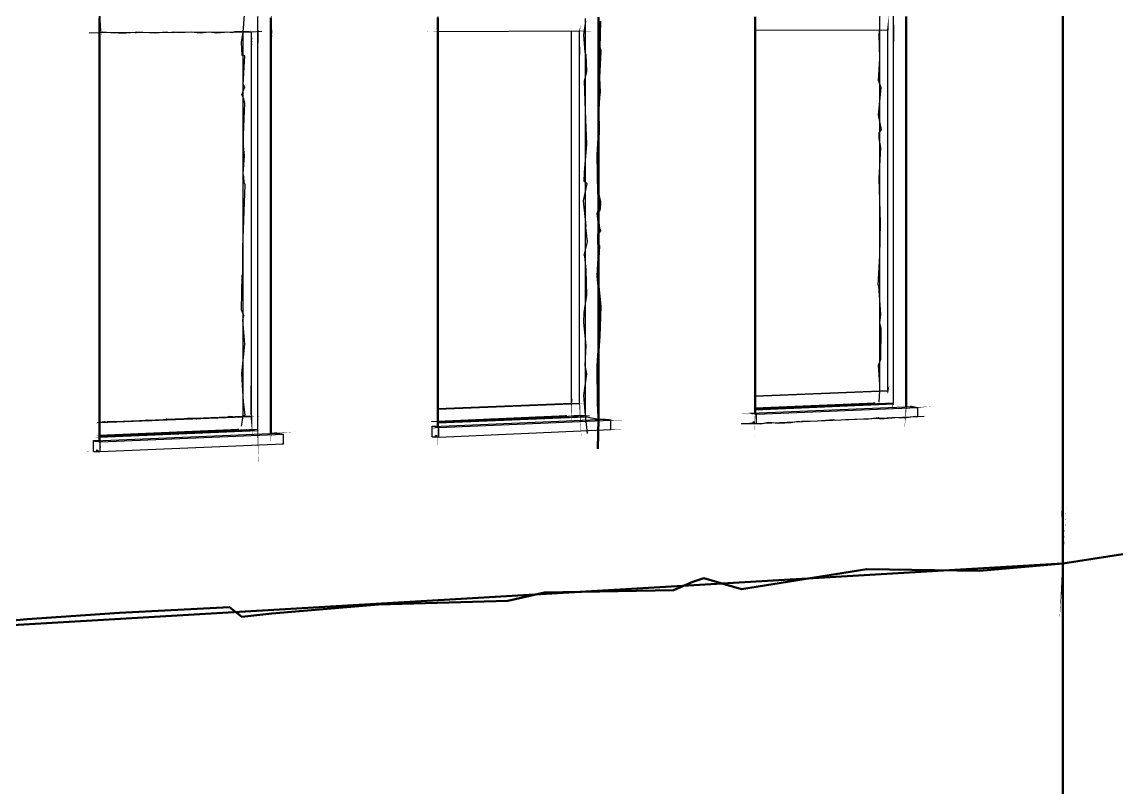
# Model space of a CAD drawing. Header units: inches. Extents: x -877 to 882, y -418 to 410.
# Drawn here: x 720.1 to 872, y -204.5 to -98.9 of the extents above; entities that cross this region are included whole.
import ezdxf

# ---------------------------------------------------------------- set-up
doc = ezdxf.new("R2010")
doc.units = ezdxf.units.IN
doc.header["$LTSCALE"] = 0.5
doc.header["$MEASUREMENT"] = 0
doc.layers.get('0').update_dxf_attribs({"lineweight": 18})
doc.layers.add('A-Glaz-Assm', color=71, linetype='Continuous', lineweight=25)
doc.layers.add('A-Wall', color=113, linetype='Continuous', lineweight=35)

# ---------------------------------------------------------------- blocks, each defined once
blk = doc.blocks.new('*U12')
at = {"color": 7, "linetype": 'Continuous', "lineweight": -3}
for p, q in [((795.92, -111.14), (795.92, -100.15)), ((795.92, -151.45), (795.92, -111.14)), ((795.92, -151.45), (795.92, -151.45)), ((839.62, -151.56), (839.65, -151.56)), ((839.65, -151.56), (840.35, -151.57)), ((797.9, -153.34), (797.96, -153.35)), ((842.06, -151.9), (842.09, -151.9)), ((842.61, -151.88), (842.78, -151.87)), ((776.69, -154.64), (777.48, -154.6)), ((776.69, -155.93), (776.69, -154.64)), ((797.96, -153.35), (799.64, -153.68)), ((799.64, -153.68), (800.4, -153.64)), ((754.46, -155.57), (754.96, -155.54)), ((754.96, -155.54), (755.27, -155.53)), ((776.69, -155.97), (776.69, -155.93)), ((776.69, -156), (776.69, -155.97)), ((776.69, -156.1), (776.69, -156)), ((776.69, -156), (776.69, -156)), ((729.98, -156.59), (730.82, -156.55)), ((729.98, -157.92), (729.98, -156.59)), ((729.98, -157.97), (729.98, -157.92)), ((729.98, -157.99), (729.98, -157.97)), ((729.98, -158), (729.98, -157.99)), ((729.98, -158.1), (729.98, -158))]:
    blk.add_line(p, q, dxfattribs=at)
at = {"layer": 'A-Glaz-Assm', "color": 143, "linetype": 'Continuous', "lineweight": 25}
for p, q in [((752.63, -155.02), (752.63, -98.54)), ((797.84, -153.15), (797.84, -98.45)), ((840.29, -151.39), (840.29, -98.36)), ((777.48, -100.22), (797.02, -100.15)), ((797.02, -151.48), (797.02, -100.15)), ((821.24, -100.07), (839.52, -100.01)), ((839.52, -149.77), (839.52, -100.01)), ((730.82, -100.37), (751.76, -100.3)), ((751.76, -153.3), (751.76, -100.3)), ((821.24, -150.51), (839.52, -149.77)), ((838.44, -149.75), (839.52, -149.77)), ((777.48, -152.26), (797.02, -151.48)), ((795.92, -151.45), (797.02, -151.48)), ((821.24, -152.18), (840.29, -151.39)), ((730.82, -154.14), (751.76, -153.3)), ((750.64, -153.27), (751.76, -153.3)), ((777.48, -153.99), (797.84, -153.15)), ((730.82, -155.92), (752.63, -155.02))]:
    blk.add_line(p, q, dxfattribs=at)
at = {"layer": 'A-Glaz-Assm', "color": 141, "linetype": 'Continuous', "lineweight": 25}
for p, q in [((838.44, -149.75), (838.44, -100.01)), ((750.64, -153.27), (750.64, -100.31)), ((821.24, -150.44), (838.44, -149.75)), ((777.48, -152.19), (795.92, -151.45)), ((730.82, -154.06), (750.64, -153.27))]:
    blk.add_line(p, q, dxfattribs=at)
at = {"layer": 'A-Glaz-Assm', "color": 252, "linetype": 'Continuous', "lineweight": 25}
for p, q in [((821.24, -152.32), (839.62, -151.56)), ((821.24, -152.37), (840.35, -151.57)), ((777.48, -154.14), (797.17, -153.32)), ((777.48, -154.18), (797.9, -153.34)), ((820.5, -152.8), (820.69, -152.84)), ((820.69, -152.84), (842.96, -151.91)), ((820.69, -152.84), (821.41, -152.98)), ((821.41, -152.98), (843.68, -152.05)), ((821.41, -154.24), (821.41, -152.98)), ((821.41, -154.24), (843.68, -153.29)), ((842.78, -151.87), (842.96, -151.91)), ((842.96, -151.91), (843.68, -152.05)), ((843.68, -153.29), (843.68, -152.05)), ((776.69, -154.64), (776.87, -154.67)), ((776.87, -154.67), (800.58, -153.68)), ((776.87, -154.67), (777.61, -154.82)), ((777.61, -154.82), (801.32, -153.82)), ((777.61, -156.12), (777.61, -154.82)), ((800.4, -153.64), (800.58, -153.68)), ((800.58, -153.68), (801.32, -153.82)), ((801.32, -155.1), (801.32, -153.82)), ((820.5, -154.22), (820.69, -154.22)), ((820.69, -154.22), (820.96, -154.23)), ((820.96, -154.23), (820.96, -154.04)), ((820.96, -154.04), (821.14, -154.05)), ((821.14, -154.23), (821.14, -154.05)), ((821.14, -154.23), (821.41, -154.24)), ((730.17, -156.63), (755.46, -155.57)), ((730.82, -156.07), (751.95, -155.19)), ((730.82, -156.12), (752.69, -155.21)), ((730.92, -156.78), (756.2, -155.72)), ((755.27, -155.53), (755.46, -155.57)), ((755.46, -155.57), (756.2, -155.72)), ((756.2, -157.04), (756.2, -155.72)), ((776.69, -156.1), (776.87, -156.1)), ((776.87, -156.1), (777.15, -156.11)), ((777.15, -156.11), (777.15, -155.91)), ((777.15, -155.91), (777.34, -155.92)), ((777.15, -156.11), (777.34, -156.1)), ((777.34, -156.11), (777.34, -155.92)), ((777.34, -156.11), (777.61, -156.12)), ((777.61, -156.12), (801.32, -155.1)), ((729.98, -156.59), (730.17, -156.63)), ((730.17, -156.63), (730.92, -156.78)), ((730.92, -158.12), (730.92, -156.78)), ((730.92, -158.12), (756.2, -157.04)), ((729.98, -158.1), (730.17, -158.1)), ((730.17, -158.1), (730.45, -158.11)), ((730.45, -158.11), (730.45, -157.91)), ((730.45, -157.91), (730.64, -157.92)), ((730.45, -158.11), (730.64, -158.1)), ((730.64, -158.11), (730.64, -157.92)), ((730.64, -158.11), (730.92, -158.12))]:
    blk.add_line(p, q, dxfattribs=at)
at = {"layer": 'A-Wall', "color": 15, "linetype": 'Continuous', "lineweight": 50}
for p, q in [((863.68, -173.55), (863.68, -57.94)), ((730.82, -156.55), (730.82, -98.39)), ((754.46, -155.57), (754.46, -98.35)), ((777.48, -154.6), (777.48, -98.3)), ((799.64, -153.68), (799.64, -98.26)), ((821.24, -152.77), (821.24, -98.22)), ((842.06, -151.9), (842.06, -98.18)), ((839.17, -151.58), (839.17, -151.44)), ((796.71, -153.34), (796.71, -153.2)), ((751.49, -155.21), (751.49, -155.07)), ((549.83, -192.01), (863.68, -173.55)), ((863.68, -312.28), (863.68, -173.55))]:
    blk.add_line(p, q, dxfattribs=at)
at = {"layer": 'A-Wall', "color": 51, "linetype": 'Continuous', "lineweight": 50}
for p, q in [((821.24, -152.2), (837.76, -151.51)), ((837.51, -151.51), (837.76, -151.51)), ((837.76, -151.63), (837.76, -151.51)), ((837.77, -151.63), (837.77, -151.5)), ((777.48, -154.01), (795.28, -153.27)), ((795.02, -153.27), (795.28, -153.27)), ((795.28, -153.4), (795.28, -153.27)), ((795.29, -153.4), (795.29, -153.25)), ((730.82, -155.94), (750.04, -155.14)), ((749.78, -155.14), (750.04, -155.14)), ((750.04, -155.27), (750.04, -155.14)), ((750.06, -155.27), (750.06, -155.13))]:
    blk.add_line(p, q, dxfattribs=at)
blk = doc.blocks.new('New Napkin Sketch')
at = {"layer": 'A-Wall', "color": 7, "linetype": 'Continuous', "lineweight": -3}
for p, q in [((795.92, -111.14), (795.92, -100.15)), ((795.92, -151.45), (795.92, -151.45)), ((839.62, -151.56), (839.65, -151.56)), ((839.65, -151.56), (840.35, -151.57)), ((797.9, -153.34), (797.96, -153.35)), ((842.06, -151.9), (842.09, -151.9)), ((842.61, -151.88), (842.78, -151.87)), ((776.69, -154.64), (777.48, -154.6)), ((776.69, -155.93), (776.69, -154.64)), ((797.96, -153.35), (799.64, -153.68)), ((799.64, -153.68), (800.4, -153.64)), ((754.46, -155.57), (754.96, -155.54)), ((754.96, -155.54), (755.27, -155.53)), ((776.69, -155.97), (776.69, -155.93)), ((776.69, -156), (776.69, -155.97)), ((776.69, -156.1), (776.69, -156)), ((776.69, -156), (776.69, -156)), ((729.98, -156.59), (730.82, -156.55)), ((729.98, -157.92), (729.98, -156.59)), ((729.98, -157.97), (729.98, -157.92)), ((729.98, -157.99), (729.98, -157.97)), ((729.98, -158), (729.98, -157.99)), ((729.98, -158.1), (729.98, -158))]:
    blk.add_line(p, q, dxfattribs=at)
at = {"layer": 'A-Wall', "color": 143, "linetype": 'Continuous', "lineweight": 25}
for p, q in [((821.24, -100.07), (839.52, -100.01)), ((821.24, -150.51), (839.52, -149.77)), ((838.44, -149.75), (839.52, -149.77)), ((795.92, -151.45), (797.02, -151.48)), ((821.24, -152.18), (840.29, -151.39)), ((750.64, -153.27), (751.76, -153.3))]:
    blk.add_line(p, q, dxfattribs=at)
at = {"layer": 'A-Wall', "color": 141, "linetype": 'Continuous', "lineweight": 25}
for p, q in [((821.24, -150.44), (838.44, -149.75)), ((777.48, -152.19), (795.92, -151.45))]:
    blk.add_line(p, q, dxfattribs=at)
at = {"layer": 'A-Wall', "color": 51, "linetype": 'Continuous', "lineweight": 50}
for p, q in [((821.24, -152.2), (837.76, -151.51)), ((837.51, -151.51), (837.76, -151.51)), ((837.76, -151.63), (837.76, -151.51)), ((837.77, -151.63), (837.77, -151.5)), ((777.48, -154.01), (795.28, -153.27)), ((795.02, -153.27), (795.28, -153.27)), ((795.28, -153.4), (795.28, -153.27)), ((795.29, -153.4), (795.29, -153.25)), ((749.78, -155.14), (750.04, -155.14)), ((750.04, -155.27), (750.04, -155.14)), ((750.06, -155.27), (750.06, -155.13))]:
    blk.add_line(p, q, dxfattribs=at)
at = {"layer": 'A-Wall', "color": 252, "linetype": 'Continuous', "lineweight": 25}
for p, q in [((821.24, -152.32), (839.62, -151.56)), ((821.24, -152.37), (840.35, -151.57)), ((820.5, -152.8), (820.69, -152.84)), ((820.69, -152.84), (821.41, -152.98)), ((821.41, -154.24), (821.41, -152.98)), ((842.78, -151.87), (842.96, -151.91)), ((842.96, -151.91), (843.68, -152.05)), ((843.68, -153.29), (843.68, -152.05)), ((776.69, -154.64), (776.87, -154.67)), ((776.87, -154.67), (777.61, -154.82)), ((777.61, -156.12), (777.61, -154.82)), ((800.4, -153.64), (800.58, -153.68)), ((800.58, -153.68), (801.32, -153.82)), ((801.32, -155.1), (801.32, -153.82)), ((820.5, -154.22), (820.69, -154.22)), ((820.69, -154.22), (820.96, -154.23)), ((820.96, -154.23), (820.96, -154.04)), ((820.96, -154.04), (821.14, -154.05)), ((821.14, -154.23), (821.14, -154.05)), ((821.14, -154.23), (821.41, -154.24)), ((755.27, -155.53), (755.46, -155.57)), ((755.46, -155.57), (756.2, -155.72)), ((756.2, -157.04), (756.2, -155.72)), ((776.69, -156.1), (776.87, -156.1)), ((776.87, -156.1), (777.15, -156.11)), ((777.15, -156.11), (777.15, -155.91)), ((777.15, -155.91), (777.34, -155.92)), ((777.15, -156.11), (777.34, -156.1)), ((777.34, -156.11), (777.34, -155.92)), ((777.34, -156.11), (777.61, -156.12)), ((729.98, -156.59), (730.17, -156.63)), ((730.17, -156.63), (730.92, -156.78)), ((730.92, -158.12), (730.92, -156.78)), ((729.98, -158.1), (730.17, -158.1)), ((730.17, -158.1), (730.45, -158.11)), ((730.45, -158.11), (730.45, -157.91)), ((730.45, -157.91), (730.64, -157.92)), ((730.45, -158.11), (730.64, -158.1)), ((730.64, -158.11), (730.64, -157.92)), ((730.64, -158.11), (730.92, -158.12))]:
    blk.add_line(p, q, dxfattribs=at)
at = {"layer": 'A-Wall', "color": 15, "linetype": 'Continuous', "lineweight": 50}
for p, q in [((839.17, -151.58), (839.17, -151.44)), ((796.71, -153.34), (796.71, -153.2)), ((751.49, -155.21), (751.49, -155.07))]:
    blk.add_line(p, q, dxfattribs=at)
at = {"layer": 'A-Wall', "color": 15, "linetype": 'Continuous', "lineweight": 50, "extrusion": (0, 0, -1)}
for points in [[(-863.21, -181.32, 0, 0.236, 0), (-863.68, -173.55, 0.236, 0, 0), (-863.46, -165.92, 0, 0, 0), (-863.34, -163.36, 0, 0, 0), (-864.12, -152.08, 0, 0, 0), (-864.23, -140.88, 0, 0, 0), (-863.82, -138, 0, 0, 0), (-864, -136.59, 0, 0, 0), (-863.95, -132.88, 0, 0, 0), (-863.64, -122.62, 0, 0, 0), (-863.91, -111.37, 0, 0, 0), (-864.23, -105.11, 0, 0, 0), (-863.36, -95.86, 0, 0, 0), (-864.17, -89.91, 0, 0, 0), (-863.95, -87.12, 0, 0, 0), (-863.77, -76.71, 0, 0, 0), (-863.41, -71.81, 0, 0, 0), (-863.88, -68.36, 0, 0.264, 0), (-863.68, -57.94, 0.264, 0, 0), (-863.8, -49.76, 0, 0, 0)], [(-731.02, -157.65, 0, 0.228, 0), (-730.82, -156.55, 0.228, 0, 0), (-730.91, -151.07, 0, 0, 0), (-731.02, -146.45, 0, 0, 0), (-730.69, -143.9, 0, 0, 0), (-730.97, -142.98, 0, 0, 0), (-730.85, -139.74, 0, 0, 0), (-730.83, -138.69, 0, 0, 0), (-730.58, -136.43, 0, 0, 0), (-730.69, -136.34, 0, 0, 0), (-730.54, -130.88, 0, 0, 0), (-730.58, -129.83, 0, 0, 0), (-730.6, -128, 0, 0, 0), (-730.7, -124.68, 0, 0, 0), (-730.59, -124.13, 0, 0, 0), (-730.92, -123.93, 0, 0, 0), (-730.84, -119.41, 0, 0, 0), (-730.94, -115.44, 0, 0, 0), (-731.01, -111.27, 0, 0, 0), (-731.07, -108.11, 0, 0, 0), (-730.97, -105.39, 0, 0, 0), (-731.11, -100.82, 0, 0.284, 0), (-730.82, -98.39, 0.284, 0, 0), (-731.04, -93.53, 0, 0, 0)], [(-777.46, -158.82, 0, 0.0218, 0), (-777.48, -154.6, 0.0218, 0, 0), (-777.5, -150.74, 0, 0, 0), (-777.31, -146.54, 0, 0, 0), (-777.38, -145.38, 0, 0, 0), (-777.37, -142.38, 0, 0, 0), (-777.62, -137.44, 0, 0, 0), (-777.21, -136.98, 0, 0, 0), (-777.46, -131.8, 0, 0, 0), (-777.62, -127.02, 0, 0, 0), (-777.61, -126.76, 0, 0, 0), (-777.44, -124.14, 0, 0, 0), (-777.69, -119.48, 0, 0, 0), (-777.51, -118.03, 0, 0, 0), (-777.55, -114.23, 0, 0, 0), (-777.51, -112.72, 0, 0, 0), (-777.69, -110.89, 0, 0, 0), (-777.35, -105.51, 0, 0, 0), (-777.45, -104.06, 0, 0, 0), (-777.39, -103.05, 0, 0.0984, 0), (-777.48, -98.3, 0.0984, 0, 0), (-777.38, -93, 0, 0, 0)], [(-821.09, -156.04, 0, 0.0773, 0), (-821.24, -152.77, 0.0773, 0, 0), (-821.25, -148.76, 0, 0, 0), (-821.27, -145.84, 0, 0, 0), (-821.01, -145.46, 0, 0, 0), (-821.03, -144.04, 0, 0, 0), (-821.3, -141.08, 0, 0, 0), (-821.02, -137.33, 0, 0, 0), (-821.43, -134.98, 0, 0, 0), (-821.09, -134.49, 0, 0, 0), (-821.35, -133.01, 0, 0, 0), (-821.41, -129.55, 0, 0, 0), (-821.24, -125.17, 0, 0, 0), (-821.19, -124.27, 0, 0, 0), (-821.21, -122.49, 0, 0, 0), (-821.31, -118.81, 0, 0, 0), (-821.1, -118.12, 0, 0, 0), (-821.32, -116.31, 0, 0, 0), (-821.2, -115.65, 0, 0, 0), (-821.31, -112.78, 0, 0, 0), (-821.09, -110.78, 0, 0, 0), (-821.47, -106.49, 0, 0, 0), (-821.34, -103.12, 0, 0.228, 0), (-821.24, -98.22, 0.228, 0, 0)], [(-754.44, -156.72, 0, 0.127, 0), (-754.46, -155.57, 0.127, 0, 0), (-754.26, -150.87, 0, 0, 0), (-754.73, -148.37, 0, 0, 0), (-754.38, -144.56, 0, 0, 0), (-754.44, -143.16, 0, 0, 0), (-754.2, -138.02, 0, 0, 0), (-754.37, -135.8, 0, 0, 0), (-754.45, -132.39, 0, 0, 0), (-754.57, -131.33, 0, 0, 0), (-754.35, -126.17, 0, 0, 0), (-754.71, -121.81, 0, 0, 0), (-754.44, -117.84, 0, 0, 0), (-754.6, -115.49, 0, 0, 0), (-754.22, -110.23, 0, 0, 0), (-754.47, -105.81, 0, 0, 0), (-754.35, -102.41, 0, 0, 0), (-754.28, -101.43, 0, 0, 0), (-754.7, -101.22, 0, 0.138, 0), (-754.46, -98.35, 0.138, 0, 0), (-754.56, -97.91, 0, 0, 0)], [(-841.82, -155.26, 0, 0.144, 0), (-842.06, -151.9, 0.144, 0, 0), (-841.9, -150.52, 0, 0, 0), (-842.27, -148.59, 0, 0, 0), (-841.92, -147.68, 0, 0, 0), (-842.21, -147.34, 0, 0, 0), (-842.09, -146.4, 0, 0, 0), (-841.82, -144, 0, 0, 0), (-841.91, -140.82, 0, 0, 0), (-842.13, -136.9, 0, 0, 0), (-842.14, -134.58, 0, 0, 0), (-842.23, -131.27, 0, 0, 0), (-842.23, -128.35, 0, 0, 0), (-842.23, -123.64, 0, 0, 0), (-841.82, -118.75, 0, 0, 0), (-842.02, -117.44, 0, 0, 0), (-842.01, -116.76, 0, 0, 0), (-842.06, -111.57, 0, 0, 0), (-842.32, -108.4, 0, 0, 0), (-842.2, -104.2, 0, 0, 0), (-842.18, -101.88, 0, 0, 0), (-842.12, -98.83, 0, 0.00821, 0), (-842.06, -98.18, 0.00821, 0, 0), (-842.06, -97.36, 0, 0, 0)], [(-863.9, -325.07, 0, 0.489, 0), (-863.68, -312.28, 0.489, 0, 0), (-863.27, -302.38, 0, 0, 0), (-863.21, -299.67, 0, 0, 0), (-863.83, -291.99, 0, 0, 0), (-863.49, -282.33, 0, 0, 0), (-863.31, -270.59, 0, 0, 0), (-863.96, -257.5, 0, 0, 0), (-863.24, -257.49, 0, 0, 0), (-863.94, -251.35, 0, 0, 0), (-863.66, -250.76, 0, 0, 0), (-864.35, -242.61, 0, 0, 0), (-863.49, -229.82, 0, 0, 0), (-864.09, -220.63, 0, 0, 0), (-863.72, -209.24, 0, 0, 0), (-863.43, -197.18, 0, 0, 0), (-864.37, -188.58, 0, 0, 0), (-863.65, -177.87, 0, 0, 0), (-863.33, -175.39, 0, 0, 0), (-863.79, -174.32, 0, 0.0328, 0), (-863.68, -173.55, 0.0328, 0, 0), (-864.16, -165.14, 0, 0, 0)]]:
    blk.add_lwpolyline(points, format="xyseb", dxfattribs=at)
for points in [[(-799.54, -157.74), (-799.64, -153.68), (-799.64, -153.39), (-799.52, -151.46), (-799.51, -146.3), (-799.6, -144.87), (-799.77, -142.21), (-799.89, -138.12), (-799.51, -133.94), (-799.49, -133.93), (-799.7, -129.81), (-799.56, -129.45), (-799.57, -128.13), (-799.88, -127.72), (-799.71, -127.37), (-799.47, -125.28), (-799.81, -124.7), (-799.84, -123.75), (-799.56, -122.51), (-799.51, -117.22), (-799.67, -114.1), (-799.62, -110.99), (-799.7, -109.29), (-799.83, -108.61), (-799.73, -106.6), (-799.9, -102.92), (-799.76, -102.44), (-799.87, -98.83)], [(-706.15, -182.6), (-720.86, -181.23), (-733.59, -180.36), (-748.76, -179.56), (-750.45, -180.9), (-754.57, -180.42), (-769.28, -179.21), (-787.14, -178.71), (-792.18, -177.54), (-809.97, -177.22), (-812.65, -176.1), (-814.17, -175.59), (-819.33, -177.11), (-836.63, -174.31), (-852.18, -174.57), (-863.68, -173.55), (-871.95, -172.25)]]:
    blk.add_lwpolyline(points, dxfattribs=at)
at = {"layer": 'A-Wall', "color": 143, "linetype": 'Continuous', "lineweight": 25, "extrusion": (0, 0, -1)}
for points in [[(-840.08, -152.39, 0, 0.149, 0), (-840.29, -151.39, 0.149, 0, 0), (-840.34, -150.08, 0, 0, 0), (-840.5, -145.36, 0, 0, 0), (-840.22, -144.14, 0, 0, 0), (-840.22, -142.5, 0, 0, 0), (-840.55, -141.61, 0, 0, 0), (-840.5, -138.23, 0, 0, 0), (-840.24, -133.95, 0, 0, 0), (-840.16, -132.16, 0, 0, 0), (-840.14, -131.3, 0, 0, 0), (-840.12, -129.39, 0, 0, 0), (-840.17, -125.33, 0, 0, 0), (-840.26, -122.56, 0, 0, 0), (-840.41, -120.48, 0, 0, 0), (-840.16, -118.61, 0, 0, 0), (-840.15, -114.28, 0, 0, 0), (-840.14, -113.53, 0, 0, 0), (-840.12, -110.2, 0, 0, 0), (-840.55, -107.37, 0, 0, 0), (-840.47, -104.06, 0, 0, 0), (-840.43, -102.1, 0, 0.201, 0), (-840.29, -98.36, 0.201, 0, 0), (-840.49, -94.42, 0, 0, 0)], [(-752.75, -159.76, 0, 0.154, 0), (-752.63, -155.02, 0.154, 0, 0), (-752.57, -154.25, 0, 0, 0), (-752.77, -149.17, 0, 0, 0), (-752.55, -143.78, 0, 0, 0), (-752.66, -140.72, 0, 0, 0), (-752.72, -135.57, 0, 0, 0), (-752.71, -130.7, 0, 0, 0), (-752.69, -126.31, 0, 0, 0), (-752.66, -123.24, 0, 0, 0), (-752.8, -123.24, 0, 0, 0), (-752.52, -119.96, 0, 0, 0), (-752.88, -116.89, 0, 0, 0), (-752.7, -112.18, 0, 0, 0), (-752.89, -111.29, 0, 0, 0), (-752.63, -106.58, 0, 0, 0), (-752.76, -102.15, 0, 0.197, 0), (-752.63, -98.54, 0.197, 0, 0), (-752.77, -96, 0, 0, 0)], [(-839.52, -150.18, 0, 0.242, 0), (-839.52, -149.77, 0.242, 0, 0), (-839.73, -149.03, 0, 0, 0), (-839.46, -147.02, 0, 0, 0), (-839.32, -145.52, 0, 0, 0), (-839.4, -141.54, 0, 0, 0), (-839.68, -140.22, 0, 0, 0), (-839.7, -135.75, 0, 0, 0), (-839.6, -134.11, 0, 0, 0), (-839.69, -133.55, 0, 0, 0), (-839.45, -132.67, 0, 0, 0), (-839.28, -131.37, 0, 0, 0), (-839.7, -127.61, 0, 0, 0), (-839.52, -123.46, 0, 0, 0), (-839.38, -119.37, 0, 0, 0), (-839.35, -119.28, 0, 0, 0), (-839.67, -116.71, 0, 0, 0), (-839.5, -115.82, 0, 0, 0), (-839.39, -111.32, 0, 0, 0), (-839.31, -106.7, 0, 0, 0), (-839.49, -102.38, 0, 0, 0), (-839.36, -100.13, 0, 0.202, 0), (-839.52, -100.01, 0.202, 0, 0), (-839.65, -97.85, 0, 0, 0)], [(-751.87, -155.78, 0, 0.236, 0), (-751.76, -153.3, 0.236, 0, 0), (-751.58, -148.84, 0, 0, 0), (-751.75, -147.08, 0, 0, 0), (-751.87, -146.7, 0, 0, 0), (-751.82, -141.43, 0, 0, 0), (-751.7, -139.08, 0, 0, 0), (-751.8, -136.85, 0, 0, 0), (-751.99, -133.95, 0, 0, 0), (-751.59, -131.36, 0, 0, 0), (-751.52, -126.14, 0, 0, 0), (-751.87, -124.18, 0, 0, 0), (-751.81, -123.15, 0, 0, 0), (-751.81, -118.69, 0, 0, 0), (-751.79, -116.34, 0, 0, 0), (-751.99, -112.13, 0, 0, 0), (-751.66, -108.66, 0, 0, 0), (-751.87, -104.87, 0, 0, 0), (-751.67, -104.83, 0, 0, 0), (-752.02, -102.55, 0, 0.0529, 0), (-751.76, -100.3, 0.0529, 0, 0), (-751.55, -100.11, 0, 0, 0)], [(-775.82, -100.29, 0, 0.0301, 0), (-777.48, -100.22, 0.0301, 0, 0), (-778.03, -100.23, 0, 0, 0), (-779.81, -100.26, 0, 0, 0), (-781.47, -100.22, 0, 0, 0), (-782.51, -100.16, 0, 0, 0), (-782.81, -100.14, 0, 0, 0), (-783.59, -100.14, 0, 0, 0), (-784.51, -100.26, 0, 0, 0), (-785.75, -100.16, 0, 0, 0), (-787.18, -100.09, 0, 0, 0), (-788.17, -100.16, 0, 0, 0), (-788.76, -100.27, 0, 0, 0), (-789.34, -100.18, 0, 0, 0), (-789.7, -100.19, 0, 0, 0), (-791.01, -100.12, 0, 0, 0), (-791.61, -100.25, 0, 0, 0), (-791.99, -100.08, 0, 0, 0), (-793.56, -100.07, 0, 0, 0), (-794.45, -100.16, 0, 0, 0), (-796.26, -100.16, 0, 0, 0), (-797.01, -100.25, 0, 0.0971, 0), (-797.02, -100.15, 0.0971, 0, 0), (-798.73, -100.2, 0, 0, 0)], [(-797.26, -156.31, 0, 0.138, 0), (-797.02, -151.48, 0.138, 0, 0), (-796.97, -148.49, 0, 0, 0), (-796.91, -145.3, 0, 0, 0), (-796.99, -143.72, 0, 0, 0), (-796.82, -141.88, 0, 0, 0), (-796.85, -140.12, 0, 0, 0), (-797.07, -138.33, 0, 0, 0), (-796.79, -137.14, 0, 0, 0), (-796.97, -135.97, 0, 0, 0), (-797.21, -131.48, 0, 0, 0), (-797, -127.18, 0, 0, 0), (-797.08, -123.32, 0, 0, 0), (-796.96, -120.32, 0, 0, 0), (-796.97, -118.38, 0, 0, 0), (-797.22, -114.36, 0, 0, 0), (-797.12, -111.1, 0, 0, 0), (-797.18, -106.53, 0, 0, 0), (-797.21, -105.8, 0, 0, 0), (-796.87, -105.6, 0, 0, 0), (-797.12, -104.05, 0, 0.106, 0), (-797.02, -100.15, 0.106, 0, 0), (-797.17, -99.21, 0, 0, 0)], [(-777.25, -152.3, 0, 0.029, 0), (-777.48, -152.26, 0.029, 0, 0), (-778.3, -152.2, 0, 0, 0), (-780.04, -152.07, 0, 0, 0), (-780.74, -152.22, 0, 0, 0), (-782.38, -152, 0, 0, 0), (-783.37, -152.02, 0, 0, 0), (-784.78, -151.88, 0, 0, 0), (-785.9, -151.94, 0, 0, 0), (-786.6, -151.84, 0, 0, 0), (-788.45, -151.77, 0, 0, 0), (-788.59, -151.89, 0, 0, 0), (-790.06, -151.74, 0, 0, 0), (-791.94, -151.73, 0, 0, 0), (-793.18, -151.6, 0, 0, 0), (-794.35, -151.66, 0, 0, 0), (-794.77, -151.65, 0, 0, 0), (-795.01, -151.64, 0, 0, 0), (-795.75, -151.52, 0, 0, 0), (-796.46, -151.43, 0, 0.0294, 0), (-797.02, -151.48, 0.0294, 0, 0), (-798.51, -151.34, 0, 0, 0)], [(-730.08, -154.26, 0, 0.0232, 0), (-730.82, -154.14, 0.0232, 0, 0), (-732.84, -154.16, 0, 0, 0), (-734.42, -153.9, 0, 0, 0), (-734.84, -154.06, 0, 0, 0), (-736.49, -153.85, 0, 0, 0), (-736.8, -153.86, 0, 0, 0), (-738.48, -153.92, 0, 0, 0), (-739.26, -153.74, 0, 0, 0), (-739.89, -153.8, 0, 0, 0), (-740.43, -153.79, 0, 0, 0), (-741.51, -153.64, 0, 0, 0), (-742.18, -153.71, 0, 0, 0), (-744.22, -153.57, 0, 0, 0), (-745.13, -153.54, 0, 0, 0), (-745.65, -153.51, 0, 0, 0), (-746.34, -153.42, 0, 0, 0), (-748.14, -153.5, 0, 0, 0), (-749.13, -153.3, 0, 0, 0), (-749.98, -153.39, 0, 0, 0), (-751.7, -153.22, 0, 0.0306, 0), (-751.76, -153.3, 0.0306, 0, 0), (-753.12, -153.23, 0, 0, 0)], [(-729.11, -155.94, 0, 0.00934, 0), (-730.82, -155.92, 0.00934, 0, 0), (-731.85, -155.9, 0, 0, 0), (-731.99, -155.84, 0, 0, 0), (-734.15, -155.76, 0, 0, 0), (-735.77, -155.62, 0, 0, 0), (-736.68, -155.68, 0, 0, 0), (-736.85, -155.58, 0, 0, 0), (-738.89, -155.56, 0, 0, 0), (-740.86, -155.5, 0, 0, 0), (-741.52, -155.59, 0, 0, 0), (-742.33, -155.45, 0, 0, 0), (-744.23, -155.27, 0, 0, 0), (-745.16, -155.26, 0, 0, 0), (-747.34, -155.3, 0, 0, 0), (-748.09, -155.21, 0, 0, 0), (-748.85, -155.09, 0, 0, 0), (-749.63, -155.14, 0, 0, 0), (-750.73, -155.17, 0, 0, 0), (-752.07, -155.05, 0, 0, 0), (-752.55, -155.11, 0, 0.00906, 0), (-752.63, -155.02, 0.00906, 0, 0), (-752.63, -154.95, 0, 0, 0)]]:
    blk.add_lwpolyline(points, format="xyseb", dxfattribs=at)
for points in [[(-798.09, -155.63), (-797.84, -153.15), (-797.62, -150.4), (-798.04, -147.43), (-797.79, -146.25), (-797.93, -143.51), (-797.6, -140.36), (-797.63, -138.98), (-798, -136.57), (-797.93, -133.1), (-797.74, -131.23), (-797.65, -131.04), (-798.11, -129.21), (-797.9, -127.26), (-797.93, -127.01), (-797.57, -123.55), (-798.05, -121.24), (-797.66, -120.92), (-797.69, -119.66), (-798.04, -115.75), (-797.83, -111.23), (-797.71, -107.08), (-798.03, -105.77), (-797.94, -103.52), (-797.79, -103.07), (-797.6, -100.7), (-797.87, -98.82)], [(-729.41, -100.4), (-730.82, -100.37), (-731.23, -100.28), (-732.92, -100.41), (-733, -100.38), (-733.85, -100.46), (-735.75, -100.33), (-735.87, -100.46), (-735.93, -100.26), (-737.71, -100.36), (-738.56, -100.41), (-739.99, -100.29), (-740.53, -100.39), (-740.96, -100.3), (-741.86, -100.37), (-743.47, -100.29), (-744.68, -100.42), (-745.94, -100.3), (-746.96, -100.41), (-748.03, -100.33), (-748.37, -100.29), (-749.17, -100.39), (-749.46, -100.22), (-751.11, -100.21), (-751.76, -100.3), (-753.22, -100.2)], [(-776.59, -153.94), (-777.48, -153.99), (-778.26, -153.98), (-778.55, -153.9), (-779.34, -154), (-781.25, -153.81), (-781.5, -153.84), (-781.83, -153.77), (-782.27, -153.86), (-784.17, -153.79), (-784.66, -153.63), (-786.05, -153.72), (-788.06, -153.64), (-789.17, -153.58), (-789.71, -153.51), (-790.32, -153.54), (-790.97, -153.36), (-792.8, -153.41), (-792.97, -153.28), (-793.66, -153.24), (-794.36, -153.35), (-794.43, -153.29), (-794.49, -153.22), (-795.04, -153.3), (-796.67, -153.11), (-797.84, -153.15), (-798.4, -153.22)]]:
    blk.add_lwpolyline(points, dxfattribs=at)
at = {"layer": 'A-Wall', "color": 141, "linetype": 'Continuous', "lineweight": 25, "extrusion": (0, 0, -1)}
for points in [[(-838.33, -151.33), (-838.44, -149.75), (-838.41, -148.88), (-838.22, -146.22), (-838.56, -145.38), (-838.59, -141.16), (-838.41, -140.37), (-838.57, -139.23), (-838.28, -135.3), (-838.21, -135.19), (-838.42, -131.09), (-838.52, -126.62), (-838.39, -121.99), (-838.35, -120.51), (-838.58, -116.23), (-838.31, -114.97), (-838.35, -114.17), (-838.41, -114.08), (-838.67, -113.72), (-838.22, -111.76), (-838.61, -107.94), (-838.24, -106.97), (-838.42, -103.97), (-838.31, -100.62), (-838.44, -100.01), (-838.46, -96.33)], [(-750.41, -154.62), (-750.64, -153.27), (-750.88, -153.07), (-750.67, -151.26), (-750.46, -147.37), (-750.85, -143.31), (-750.58, -140.02), (-750.71, -139.41), (-750.39, -138.59), (-750.48, -133.83), (-750.59, -133.77), (-750.56, -129.99), (-750.7, -126.24), (-750.9, -121.39), (-750.78, -121.05), (-750.74, -120.26), (-750.61, -119.8), (-750.82, -117.39), (-750.66, -116), (-750.66, -114.54), (-750.86, -110.09), (-750.66, -109.41), (-750.43, -108.97), (-750.85, -107.87), (-750.63, -107.53), (-750.85, -103.59), (-750.51, -103.53), (-750.39, -101.7), (-750.64, -100.31), (-750.83, -97.95)], [(-730.48, -154.11), (-730.82, -154.06), (-731.52, -153.99), (-731.81, -154.06), (-731.88, -153.96), (-732.31, -153.97), (-732.85, -153.95), (-734.77, -153.97), (-735.27, -153.89), (-735.5, -153.91), (-736.55, -153.89), (-737.33, -153.76), (-737.49, -153.88), (-738.01, -153.85), (-739.92, -153.77), (-740.09, -153.61), (-741.09, -153.65), (-741.28, -153.6), (-742.03, -153.62), (-742.96, -153.54), (-744.09, -153.51), (-744.22, -153.62), (-745.31, -153.48), (-745.63, -153.49), (-746.73, -153.37), (-747.86, -153.46), (-748.77, -153.25), (-749.95, -153.39), (-750.21, -153.34), (-750.54, -153.24), (-750.64, -153.27), (-751.52, -153.19)]]:
    blk.add_lwpolyline(points, dxfattribs=at)
at = {"layer": 'A-Wall', "color": 7, "linetype": 'Continuous', "lineweight": -3, "extrusion": (0, 0, -1)}
blk.add_lwpolyline([(-795.97, -154.38, 0, 0.15, 0), (-795.92, -151.45, 0.15, 0, 0), (-796.09, -150.69, 0, 0, 0), (-795.91, -150.38, 0, 0, 0), (-795.87, -150.26, 0, 0, 0), (-796.01, -150, 0, 0, 0), (-795.74, -146.44, 0, 0, 0), (-795.85, -143.84, 0, 0, 0), (-795.8, -142.7, 0, 0, 0), (-795.88, -141.15, 0, 0, 0), (-796.04, -139.01, 0, 0, 0), (-795.85, -136.36, 0, 0, 0), (-795.97, -133.71, 0, 0, 0), (-795.77, -132.14, 0, 0, 0), (-795.84, -131, 0, 0, 0), (-795.96, -130.06, 0, 0, 0), (-795.96, -127.61, 0, 0, 0), (-796.01, -125.03, 0, 0, 0), (-795.75, -124.4, 0, 0, 0), (-795.95, -121.73, 0, 0, 0), (-795.84, -120.21, 0, 0, 0), (-796, -116.31, 0, 0, 0), (-796.03, -112.74, 0, 0.00536, 0), (-795.92, -111.14, 0.00536, 0, 0), (-795.97, -109.64, 0, 0, 0)], format="xyseb", dxfattribs=at)
at = {"layer": 'A-Wall', "color": 252, "linetype": 'Continuous', "lineweight": 25, "extrusion": (0, 0, -1)}
for points in [[(-819.11, -152.84, 0, 0.0771, 0), (-820.69, -152.84, 0.0771, 0, 0), (-822.58, -152.75, 0, 0, 0), (-822.74, -152.78, 0, 0, 0), (-822.83, -152.79, 0, 0, 0), (-823.24, -152.79, 0, 0, 0), (-823.98, -152.71, 0, 0, 0), (-825.2, -152.67, 0, 0, 0), (-825.74, -152.56, 0, 0, 0), (-826.51, -152.62, 0, 0, 0), (-828.57, -152.48, 0, 0, 0), (-830.44, -152.49, 0, 0, 0), (-831.53, -152.39, 0, 0, 0), (-832.32, -152.31, 0, 0, 0), (-833.75, -152.24, 0, 0, 0), (-835.09, -152.23, 0, 0, 0), (-837.17, -152.12, 0, 0, 0), (-838.88, -152, 0, 0, 0), (-839.14, -152.02, 0, 0, 0), (-840.03, -152.07, 0, 0, 0), (-842.11, -152.03, 0, 0, 0), (-842.76, -151.81, 0, 0.0942, 0), (-842.96, -151.91, 0.0942, 0, 0), (-843.26, -151.89, 0, 0, 0)], [(-775.63, -154.15, 0, 0.0157, 0), (-777.48, -154.14, 0.0157, 0, 0), (-778.36, -154.17, 0, 0, 0), (-780.03, -153.98, 0, 0, 0), (-780.28, -154.06, 0, 0, 0), (-780.47, -154.05, 0, 0, 0), (-782.01, -153.85, 0, 0, 0), (-783.85, -153.91, 0, 0, 0), (-784.65, -153.89, 0, 0, 0), (-785.38, -153.77, 0, 0, 0), (-785.93, -153.87, 0, 0, 0), (-786.25, -153.8, 0, 0, 0), (-786.68, -153.84, 0, 0, 0), (-787.96, -153.6, 0, 0, 0), (-789.35, -153.71, 0, 0, 0), (-790.08, -153.64, 0, 0, 0), (-792.02, -153.55, 0, 0, 0), (-792.93, -153.59, 0, 0, 0), (-794.48, -153.34, 0, 0, 0), (-796.35, -153.3, 0, 0.0491, 0), (-797.17, -153.32, 0.0491, 0, 0), (-798.43, -153.18, 0, 0, 0)], [(-777.29, -154.15, 0, 0.0105, 0), (-777.48, -154.18, 0.0105, 0, 0), (-778.36, -154.13, 0, 0, 0), (-779.66, -154.06, 0, 0, 0), (-780.64, -153.96, 0, 0, 0), (-781.03, -154.06, 0, 0, 0), (-781.21, -154.08, 0, 0, 0), (-781.38, -153.98, 0, 0, 0), (-783.07, -154.03, 0, 0, 0), (-783.69, -153.9, 0, 0, 0), (-784.03, -153.86, 0, 0, 0), (-785.93, -153.8, 0, 0, 0), (-786.11, -153.78, 0, 0, 0), (-786.72, -153.73, 0, 0, 0), (-787.94, -153.67, 0, 0, 0), (-789.51, -153.73, 0, 0, 0), (-790.81, -153.65, 0, 0, 0), (-791.57, -153.59, 0, 0, 0), (-793.09, -153.57, 0, 0, 0), (-794.13, -153.5, 0, 0, 0), (-795.78, -153.33, 0, 0, 0), (-797.35, -153.43, 0, 0.0584, 0), (-797.9, -153.34, 0.0584, 0, 0), (-798.38, -153.4, 0, 0, 0)], [(-819.69, -153.09, 0, 0.0162, 0), (-821.41, -152.98, 0.0162, 0, 0), (-822.5, -152.98, 0, 0, 0), (-823.23, -152.9, 0, 0, 0), (-824.49, -152.89, 0, 0, 0), (-825.68, -152.85, 0, 0, 0), (-827.43, -152.71, 0, 0, 0), (-829.57, -152.64, 0, 0, 0), (-831.18, -152.68, 0, 0, 0), (-831.79, -152.44, 0, 0, 0), (-832.07, -152.64, 0, 0, 0), (-833.69, -152.54, 0, 0, 0), (-834.57, -152.39, 0, 0, 0), (-836.13, -152.35, 0, 0, 0), (-836.68, -152.36, 0, 0, 0), (-838.09, -152.2, 0, 0, 0), (-839.97, -152.27, 0, 0, 0), (-841.85, -152.19, 0, 0, 0), (-842.8, -152.13, 0, 0.0921, 0), (-843.68, -152.05, 0.0921, 0, 0), (-845.64, -151.89, 0, 0, 0)], [(-775.81, -154.71, 0, 0.0195, 0), (-776.87, -154.67, 0.0195, 0, 0), (-778.8, -154.58, 0, 0, 0), (-780.3, -154.55, 0, 0, 0), (-781.59, -154.53, 0, 0, 0), (-783.58, -154.38, 0, 0, 0), (-784.8, -154.33, 0, 0, 0), (-786.01, -154.36, 0, 0, 0), (-787.28, -154.23, 0, 0, 0), (-788.32, -154.22, 0, 0, 0), (-790.49, -154.03, 0, 0, 0), (-791.37, -154.13, 0, 0, 0), (-793.67, -154.02, 0, 0, 0), (-795.37, -153.84, 0, 0, 0), (-797.43, -153.79, 0, 0, 0), (-798.64, -153.77, 0, 0, 0), (-798.9, -153.65, 0, 0.109, 0), (-800.58, -153.68, 0.109, 0, 0), (-801.66, -153.64, 0, 0, 0)], [(-776.46, -154.94, 0, 0.105, 0), (-777.61, -154.82, 0.105, 0, 0), (-777.74, -154.72, 0, 0, 0), (-778.85, -154.7, 0, 0, 0), (-779.91, -154.81, 0, 0, 0), (-781.96, -154.72, 0, 0, 0), (-783.6, -154.46, 0, 0, 0), (-785.27, -154.45, 0, 0, 0), (-787.17, -154.48, 0, 0, 0), (-787.74, -154.39, 0, 0, 0), (-789.01, -154.39, 0, 0, 0), (-789.68, -154.3, 0, 0, 0), (-790.64, -154.17, 0, 0, 0), (-791.4, -154.27, 0, 0, 0), (-793.65, -154.23, 0, 0, 0), (-795.85, -154.16, 0, 0, 0), (-798.07, -153.84, 0, 0, 0), (-799.58, -153.83, 0, 0, 0), (-799.8, -153.96, 0, 0, 0), (-801.25, -153.73, 0, 0.0807, 0), (-801.32, -153.82, 0.0807, 0, 0), (-803.58, -153.77, 0, 0, 0)], [(-729.08, -156.76, 0, 0.00722, 0), (-730.17, -156.63, 0.00722, 0, 0), (-731.13, -156.66, 0, 0, 0), (-732.85, -156.47, 0, 0, 0), (-735.25, -156.42, 0, 0, 0), (-735.75, -156.33, 0, 0, 0), (-736.69, -156.36, 0, 0, 0), (-738.02, -156.26, 0, 0, 0), (-739.99, -156.15, 0, 0, 0), (-741.04, -156.05, 0, 0, 0), (-741.72, -156.04, 0, 0, 0), (-743.23, -156.08, 0, 0, 0), (-743.43, -155.99, 0, 0, 0), (-744.98, -155.94, 0, 0, 0), (-746.05, -155.93, 0, 0, 0), (-747.34, -155.98, 0, 0, 0), (-749.86, -155.91, 0, 0, 0), (-751.57, -155.68, 0, 0, 0), (-753.31, -155.6, 0, 0, 0), (-754.82, -155.63, 0, 0.0775, 0), (-755.46, -155.57, 0.0775, 0, 0), (-757.83, -155.4, 0, 0, 0)], [(-729.11, -156.75, 0, 0.0983, 0), (-730.92, -156.78, 0.0983, 0, 0), (-731.52, -156.82, 0, 0, 0), (-733.29, -156.77, 0, 0, 0), (-733.7, -156.66, 0, 0, 0), (-734.27, -156.72, 0, 0, 0), (-735.13, -156.63, 0, 0, 0), (-735.69, -156.51, 0, 0, 0), (-737.2, -156.39, 0, 0, 0), (-739.34, -156.5, 0, 0, 0), (-741.55, -156.27, 0, 0, 0), (-742.92, -156.31, 0, 0, 0), (-744.36, -156.23, 0, 0, 0), (-745.67, -156.18, 0, 0, 0), (-746.55, -156.03, 0, 0, 0), (-747.54, -155.98, 0, 0, 0), (-749.47, -156.08, 0, 0, 0), (-751.36, -155.97, 0, 0, 0), (-752.24, -155.83, 0, 0, 0), (-753.65, -155.75, 0, 0, 0), (-755.19, -155.86, 0, 0.0831, 0), (-756.2, -155.72, 0.0831, 0, 0), (-756.32, -155.7, 0, 0, 0)], [(-729.98, -156.17, 0, 0.0487, 0), (-730.82, -156.12, 0.0487, 0, 0), (-732.88, -155.99, 0, 0, 0), (-733.3, -155.99, 0, 0, 0), (-734.46, -155.91, 0, 0, 0), (-734.7, -155.92, 0, 0, 0), (-735.2, -155.94, 0, 0, 0), (-736.54, -155.86, 0, 0, 0), (-738.28, -155.82, 0, 0, 0), (-738.38, -155.75, 0, 0, 0), (-740.3, -155.76, 0, 0, 0), (-740.7, -155.77, 0, 0, 0), (-742.61, -155.54, 0, 0, 0), (-743.21, -155.71, 0, 0, 0), (-745.15, -155.45, 0, 0, 0), (-746.99, -155.47, 0, 0, 0), (-747.38, -155.54, 0, 0, 0), (-749.32, -155.27, 0, 0, 0), (-751.36, -155.23, 0, 0, 0), (-752.66, -155.13, 0, 0.00297, 0), (-752.69, -155.21, 0.00297, 0, 0), (-752.95, -155.27, 0, 0, 0)], [(-730.46, -156.01, 0, 0.0934, 0), (-730.82, -156.07, 0.0934, 0, 0), (-730.93, -156.13, 0, 0, 0), (-732.29, -156.07, 0, 0, 0), (-733.32, -156.01, 0, 0, 0), (-734.82, -156, 0, 0, 0), (-735.97, -155.86, 0, 0, 0), (-737.83, -155.87, 0, 0, 0), (-739.7, -155.8, 0, 0, 0), (-739.79, -155.61, 0, 0, 0), (-740.43, -155.75, 0, 0, 0), (-740.96, -155.57, 0, 0, 0), (-742.97, -155.58, 0, 0, 0), (-744.95, -155.5, 0, 0, 0), (-746.5, -155.35, 0, 0, 0), (-747.85, -155.45, 0, 0, 0), (-748.17, -155.38, 0, 0, 0), (-749.81, -155.33, 0, 0, 0), (-750.5, -155.17, 0, 0, 0), (-751.49, -155.31, 0, 0.0452, 0), (-751.95, -155.19, 0.0452, 0, 0), (-753.06, -155.06, 0, 0, 0)], [(-776.41, -156.16, 0, 0.0347, 0), (-777.61, -156.12, 0.0347, 0, 0), (-778.89, -156.08, 0, 0, 0), (-779.3, -155.97, 0, 0, 0), (-779.98, -155.96, 0, 0, 0), (-780.23, -155.97, 0, 0, 0), (-781.1, -156.06, 0, 0, 0), (-782.94, -155.92, 0, 0, 0), (-783.9, -155.87, 0, 0, 0), (-785.42, -155.71, 0, 0, 0), (-786.01, -155.81, 0, 0, 0), (-786.18, -155.66, 0, 0, 0), (-787.69, -155.68, 0, 0, 0), (-790.04, -155.63, 0, 0, 0), (-790.74, -155.55, 0, 0, 0), (-792.24, -155.61, 0, 0, 0), (-794.56, -155.29, 0, 0, 0), (-795.32, -155.37, 0, 0, 0), (-796.95, -155.32, 0, 0, 0), (-798.52, -155.21, 0, 0, 0), (-800.15, -155.24, 0, 0, 0), (-800.36, -155.06, 0, 0.0805, 0), (-801.32, -155.1, 0.0805, 0, 0), (-802.87, -155.13, 0, 0, 0)], [(-728.51, -158.18, 0, 0.0222, 0), (-730.92, -158.12, 0.0222, 0, 0), (-732.47, -158.12, 0, 0, 0), (-733.12, -157.94, 0, 0, 0), (-734.2, -158.05, 0, 0, 0), (-734.54, -158.01, 0, 0, 0), (-736.84, -157.75, 0, 0, 0), (-739.25, -157.67, 0, 0, 0), (-739.37, -157.74, 0, 0, 0), (-741.58, -157.55, 0, 0, 0), (-742.77, -157.49, 0, 0, 0), (-744.56, -157.54, 0, 0, 0), (-746.01, -157.45, 0, 0, 0), (-746.91, -157.48, 0, 0, 0), (-749.4, -157.41, 0, 0, 0), (-751.58, -157.21, 0, 0, 0), (-753.56, -157.26, 0, 0, 0), (-754.26, -157.04, 0, 0.0598, 0), (-756.2, -157.04, 0.0598, 0, 0), (-756.59, -157.04, 0, 0, 0)]]:
    blk.add_lwpolyline(points, format="xyseb", dxfattribs=at)
blk.add_lwpolyline([(-819.3, -154.27), (-821.41, -154.24), (-821.51, -154.26), (-822.01, -154.32), (-823.09, -154.08), (-824.46, -154.19), (-826.18, -154.13), (-827.15, -153.93), (-827.63, -154.04), (-827.72, -153.93), (-829.82, -153.91), (-831.51, -153.75), (-831.97, -153.7), (-832.36, -153.79), (-833.71, -153.69), (-834.96, -153.68), (-836.24, -153.6), (-836.53, -153.65), (-838.23, -153.43), (-838.45, -153.6), (-840.12, -153.5), (-840.19, -153.37), (-841.83, -153.46), (-843.3, -153.26), (-843.68, -153.29), (-844.54, -153.26)], dxfattribs=at)
at = {"layer": 'A-Wall', "color": 51, "linetype": 'Continuous', "lineweight": 50, "extrusion": (0, 0, -1)}
blk.add_lwpolyline([(-730.41, -155.96, 0, 0.0905, 0), (-730.82, -155.94, 0.0905, 0, 0), (-731.2, -155.87, 0, 0, 0), (-731.72, -155.92, 0, 0, 0), (-733.01, -155.93, 0, 0, 0), (-734.86, -155.7, 0, 0, 0), (-735.66, -155.69, 0, 0, 0), (-735.66, -155.8, 0, 0, 0), (-736.03, -155.81, 0, 0, 0), (-737.5, -155.61, 0, 0, 0), (-738.97, -155.6, 0, 0, 0), (-739.78, -155.51, 0, 0, 0), (-741.52, -155.56, 0, 0, 0), (-742.43, -155.39, 0, 0, 0), (-743.59, -155.32, 0, 0, 0), (-745.1, -155.32, 0, 0, 0), (-746.52, -155.2, 0, 0, 0), (-747.78, -155.29, 0, 0, 0), (-749.52, -155.1, 0, 0.0849, 0), (-750.04, -155.14, 0.0849, 0, 0), (-751.19, -155.03, 0, 0, 0)], format="xyseb", dxfattribs=at)

msp = doc.modelspace()

# ---------------------------------------------------------------- block references
msp.add_blockref('New Napkin Sketch', (0, 0))
at = {"color": 7, "linetype": 'Continuous', "lineweight": -3}
msp.add_blockref('*U12', (0, 0), dxfattribs=at)

doc.saveas('drawing.dxf')
